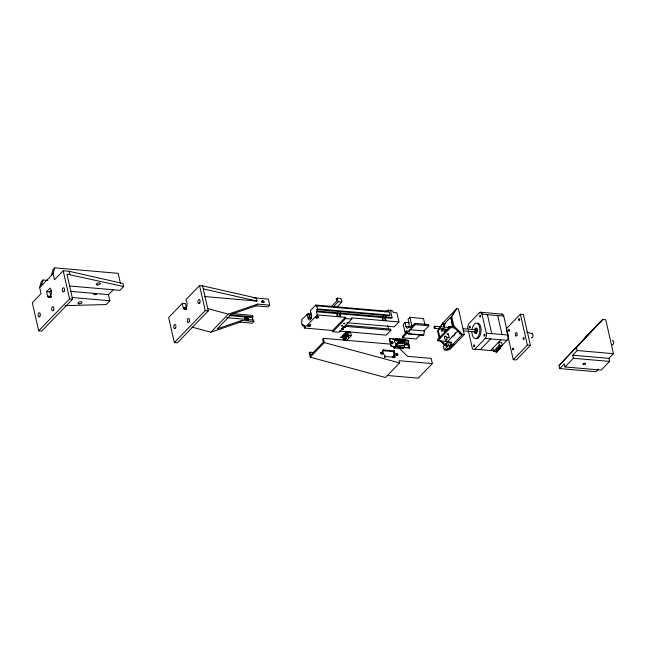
<?xml version="1.0" encoding="UTF-8"?>
<svg xmlns="http://www.w3.org/2000/svg" width="646" height="646" viewBox="0 0 646 646"><rect width="100%" height="100%" fill="white"/><g stroke="black" fill="none" stroke-linecap="round" stroke-linejoin="round"><path stroke-width="0.97" d="M512.787 349.874C515.968 346.078 510.017 350.528 513.618 349.494M518.859 320.077C521.064 320.448 518.237 316.928 518.98 320.311M519.731 319.746L519.529 320.23M409.693 329.831L406.988 332.625L408.805 334.039L409.693 329.831L410.299 329.888L415.305 324.599L428.904 325.778L428.621 324.55L415.031 323.371L410.323 328.233L410.048 327.013L411.728 325.277L413.666 325.447M428.904 325.778L423.913 330.93L424.495 331.115L423.606 335.314L408.805 334.039M396.62 338.48L396.168 339.182L397.613 342.848L398.332 343.365L406.027 343.955L405.736 339.457L396.62 338.48L394.294 340.668L396.176 345.19L404.38 345.545M512.73 348.921L513.239 348.259L513.659 349.042M384.418 311.816L388.601 310.137L388.876 311.356L315.805 305.033L310.435 310.589L311.194 315.644A1.865 0.953 -85.1 0 1 310.678 318.179A1.865 0.953 -85.1 0 1 309.418 317.485L309.361 317.307M311.8 315.692L311.194 315.644L310.435 310.589M444.731 336.477C446.491 334.571 447.113 338.9 446.838 339.941C445.005 341.653 443.447 335.775 445.433 336.671M445.562 340.103L446.919 339.764M447.961 334.305C449.228 333.352 445.958 333.885 447.274 334.434M449.107 337.511L447.726 337.761L449.107 337.511L448.3 333.958M394.884 357.133L394.577 351.836L393.939 351.004L383.732 350.003C381.39 350.6 384.217 355.776 385.807 356.697L394.884 357.133L394.157 357.908M391.541 341.613L392.146 343.737M120.495 283.683L118.145 273.331L54.708 267.84L53.077 273.694L54.466 279.807L63.203 270.787L69.243 271.312L122.942 283.481L123.636 286.541L66.918 274.106L72.61 299.171L41.707 331.099L38.687 330.833L32.3 302.716L41.029 293.688L39.64 287.575L41.271 281.721L42.919 280.025L47.877 280.453M41.287 285.871L42.919 280.025M51.43 275.398L53.061 269.543L54.708 267.84M518.827 319.237L519.021 318.761M405.462 339.941L408.086 340.507L409.168 348.016L391.048 346.353L389.385 339.045L390.063 338.601L396.797 339.19M389.683 338.73L391.048 345.545L391.872 346.248L409.475 347.701L408.215 340.813M245.827 316.217L244.519 317.501L246.457 317.671L247.806 319.447L248.444 318.793L247.176 317.121L247.798 316.282L246.457 317.671M248.444 318.793L247.903 320.303L248.605 319.568L253.62 320.004L253.951 321.466L252.271 323.194L240.191 322.152L210.871 332.205L191.886 327.078M248.605 319.568L226.722 317.679M455.68 332.755L454.041 335.565L451.99 336.566M406.164 343.825L404.178 345.868M409.612 347.572L409.225 347.976M388.601 310.137L391.379 310.379L390.693 311.517L392.074 317.598L391.403 318.292L316.516 311.808L317.21 314.868L304.452 328.055L303.749 325.003L303.079 325.697L302.74 324.179L302.07 324.873L301.367 321.813L302.045 321.119L301.698 319.608L308.465 313.294L309.071 313.342L310.023 317.533A1.865 0.953 -85.1 0 0 311.041 318.421M439.102 337.737L437.649 331.341L442.542 323.283L456.649 308.707L458.458 308.861L464.296 334.547L450.189 349.123L448.372 348.961L450.391 346.886M437.649 331.341L443.213 322.588L444.27 327.231M461.809 335.08L453.161 326.601L451.086 317.461L455.971 309.402M451.086 317.461L456.649 308.707M598.584 369.044L595.992 371.716L559.743 368.583L559.048 365.523L586.939 335.783M574.835 349.211L601.046 321.207M559.048 365.523L602.726 319.471L605.746 319.73L613.458 353.669L608.92 358.36L572.671 355.219L573.365 358.28L564.967 366.952L564.273 363.892L559.743 368.583M316.516 311.808L317.186 311.114L316.847 309.604L317.517 308.901L390.014 315.175L389.32 312.131L316.823 305.849L316.152 306.543L315.805 305.033M390.014 315.175L389.344 315.878L316.847 309.604M39.64 287.575L53.077 273.694M46.762 291.54L50.122 288.076C54.175 293.123 47.739 304.185 46.762 291.54L49.79 291.806L51.131 290.417M38.687 330.833L69.59 298.904L72.61 299.171M95.277 294.762L96.391 293.607L96.601 294.519L93.581 294.261L93.371 293.341M70.834 291.394L108.48 294.649L113.179 289.796M108.48 294.649L109.868 300.77L106.17 304.581L65.084 305.631M123.636 286.541L119.938 290.353L69.388 285.976M182.422 303.289L168.654 317.517L174.347 342.582L177.367 342.84L208.27 310.912L202.569 285.847L199.549 285.589L185.782 299.817C189.795 304.815 183.44 315.983 182.422 303.289L185.442 303.547L186.613 308.425L183.593 308.166M174.347 342.582L205.242 310.653L208.27 310.912M210.871 332.205L228.337 314.158L257.657 304.105L269.737 305.154L268.356 299.066L253.297 297.766M240.191 322.152L241.87 320.416L253.951 321.466M241.87 320.416L217.234 328.862L231.341 314.287L255.977 305.841L257.657 304.105M247.176 317.121L252.19 317.557L252.901 316.831L252.57 315.377L232.705 313.657M269.737 305.154L268.058 306.882L255.977 305.841M331.406 306.511L336.671 301.068L336.259 299.235L337.333 298.121L340.959 298.436L341.791 302.102L336.929 307.116M333.312 306.81L338.165 301.787L341.791 302.102M340.692 313.035L340.022 313.73L340.603 316.298L340.062 316.847L340.046 313.851L340.692 313.035L337.672 312.769L337.026 313.585L337.042 316.588M313.843 352.546L309.935 352.207L309.264 352.902L310.233 357.181L385.509 377.506L399.616 362.931L399.115 360.71L432.344 363.585L431.165 358.385L407.602 356.35L398.953 347.863M390.265 344.116L323.371 338.326L322.701 339.021L323.396 342.073L310.629 355.26L309.935 352.207M332.625 330.494L345.384 317.307L345.667 318.535L332.9 331.721L332.625 330.494L304.452 328.055M310.233 357.181L324.34 342.606L323.371 338.326M341.387 329L344.068 326.222M391.379 310.379L390.935 310.71L392.889 310.879L393.252 312.486L396.878 312.801L398.953 321.942L351.529 317.84L351.804 319.059L339.045 332.254L332.9 331.721M340.87 337.277L343.615 337.139L343.365 337.842L340.87 337.277L343.696 337.495L343.365 337.842M342.485 335.597L345.319 335.823M344.108 333.917L346.95 334.144M343.212 335.226L342.558 336.243L343.357 339.788L344.156 338.972L343.551 334.878L344.318 334.757L345.125 338.302L346.498 336.889M348.307 331.923L349.115 335.476L347.653 336.986L346.191 336.857L345.255 333.11L346.854 331.802L350.479 332.117L351.287 335.662L346.983 340.103L343.357 339.788M340.951 337.64L341.201 336.929M342.566 335.96L342.824 335.25M344.197 334.281L344.447 333.57M345.239 335.46L344.988 336.17M346.862 333.78L346.611 334.491M344.019 338.77L346.28 338.399L344.819 339.917M346.062 336.663L347.661 335.347L351.287 335.662M348.598 338.019L348.662 337.608M386.001 316.952L382.981 316.693L382.311 317.388L382.892 319.956L385.912 320.214L385.331 317.646L386.001 316.952L385.363 317.775L385.379 320.771L385.912 320.214M382.981 316.693L382.343 317.509L382.351 319.512M345.182 325.18L390.628 329.113L390.895 330.276L386.195 335.137L339.368 331.083M398.953 321.942L394.254 326.803L346.829 322.701M409.289 322.758L405.058 322.386L403.209 324.3L405.01 332.214L406.956 332.383M424.923 324.696L423.526 318.535L409.927 317.356L408.078 319.261L409.031 323.452A3.173 1.615 -85.1 0 1 408.143 327.764A3.173 1.615 -85.1 0 1 406.011 326.577L405.058 322.386M389.296 339.215L389.788 338.649M390.063 338.601L389.433 338.997M382.424 350.988L383.401 350.043M382.731 350.738L383.506 350.011M382.836 350.705L383.732 350.003M394.294 340.668L396.345 338.52M394.318 341.088L396.135 339.053M405.01 332.214L406.689 330.477L406.964 331.705L402.264 336.566L402.547 337.785L416.137 338.964L419.876 335.096M395.804 344.835L397.613 342.848M402.547 337.785L407.594 332.682L406.988 332.625M395.853 344.907L397.653 342.921M384.41 356.883L385.081 356.188M404.412 347.064L402.676 348.662L394.302 347.919L393.575 347.411L394.536 346.418M395.901 344.972L397.815 343.131M384.491 356.98L385.161 356.285M393.656 347.516L394.617 346.514M395.966 345.037L397.879 343.188M384.588 357.077L385.258 356.382M393.745 347.605L394.714 346.611M396.103 345.142L397.952 343.236M384.685 357.165L385.355 356.471M393.85 347.693L394.811 346.7M396.176 345.19L398.025 343.276M384.79 357.238L385.468 356.544M393.955 347.766L394.924 346.773M394.068 347.831L395.514 346.345M396.491 345.271L398.332 343.365M394.181 347.887L395.627 346.393M394.302 347.919L395.748 346.434M383.062 350.697L392.784 351.537L393.462 350.843M392.784 351.537L393.697 350.891M393.026 351.585L393.818 350.94M393.148 351.634L393.939 351.004M393.269 351.699L394.052 351.077M393.382 351.771L394.157 351.166M394.956 356.834L394.286 357.529L393.584 351.957L394.262 351.262M393.672 352.062L394.351 351.367M393.753 352.175L394.423 351.481M393.818 352.288L394.488 351.602M393.899 352.53L394.577 351.836M407.691 340.167L407.731 340.749L407.981 340.369M407.465 340.523L407.909 340.313L407.61 340.62M392.235 357.537L394.27 355.445M403.823 345.901L405.672 343.995M404.372 345.61L406.221 343.704M392.994 357.521L394.383 356.075M402.676 348.662L404.113 347.168M402.999 348.646L404.703 347.015M409.168 348.016L409.669 347.451M442.486 328.451L441.275 329.702L441.549 330.93L445.175 331.236M441.549 330.93L443.972 328.426M451.756 316.766L453.831 325.907L453.161 326.601L450.351 326.359L437.584 339.546L437.867 340.765L447.533 341.605L458.418 330.356M437.867 340.765L450.625 327.579L454.501 327.918M449.891 342.049L450.698 345.594L449.228 347.112L451.158 347.088L452.152 345.723L451.344 342.178L447.718 341.863L443.422 346.304L444.23 349.849L447.848 350.164L449.446 348.848L447.864 348.525L446.394 350.043M445.74 344.326L446.709 343.995L446.741 346.151L446.144 346.103L445.74 344.326L446.709 343.995M446.144 346.103L447.113 345.772M446.443 346.127L446.329 343.301M482.11 312.979L479.389 312.745L468.98 323.501A3.876 1.978 -85.1 0 0 467.898 328.774M444.23 349.849L448.526 345.408L452.152 345.723M432.344 363.585L418.237 378.16L386.962 375.455M451.732 345.497L462.479 334.386L464.296 334.547M449.01 348.622L450.383 347.209M449.317 348.654L450.682 347.241M451.812 346.393L452.143 346.046L451.893 346.757L450.278 346.619M453.516 345.085L453.767 344.383L453.516 345.085L451.901 344.94M450.601 348.089L448.994 347.952M468.326 330.671L472.202 347.734A3.876 1.978 -85.1 0 0 474.81 349.187L485.227 338.423A3.876 1.978 -85.1 0 0 486.309 333.158L482.005 314.198A3.876 1.978 -85.1 0 0 479.389 312.745M480.253 349.656L490.661 338.9M520.361 314.222L506.254 328.798L513.271 359.677L516.291 359.943L530.398 345.368L523.381 314.481L520.361 314.222L527.378 345.101L513.271 359.677M490.524 350.544L500.933 339.788M492.874 348.113L493.568 351.174L499.277 345.271L502.297 345.537L501.603 342.477L498.583 342.219L499.277 345.271M500.036 347.483L506.973 340.313A3.876 1.978 -85.1 0 0 508.063 335.04L503.751 316.08A3.876 1.978 -85.1 0 0 501.643 314.247M502.297 345.537L496.588 351.432L493.568 351.174M585.26 337.519L602.726 319.471M572.671 355.219L577.209 350.536L613.458 353.669M608.92 358.36L609.614 361.413L601.224 370.093L564.967 366.952M342.566 325.891C343.236 324.663 340.135 326.141 342.081 326.077M344.609 323.711C345.876 322.758 342.598 323.283 343.914 323.84M496.249 350.447L495.837 350.52M307.076 314.053L308.021 318.244L309.967 317.364M498.05 348.517L498.332 348.226L497.735 348.557M395.715 354.46L397.25 353.895M395.853 355.074L397.387 354.509M346.571 332.593L345.917 333.263M344.052 335.549L343.615 335.145L344.698 334.878M336.259 299.235L336.711 299.235M480.414 312.236L502.168 314.126M482.005 314.198L503.751 316.08M204.475 296.53L256.963 301.076L256.268 298.024L202.569 285.847M263.996 301.997L261.993 301.819L262.696 301.093L263.964 302.756M317.186 311.114L337.672 312.769M340.717 313.157L383.013 316.815M386.033 317.081L392.074 317.598M383.094 317.953L384.782 318.098M340.603 316.298L337.583 316.031L337.002 313.463M309.264 314.247L311.235 314.416M317.21 314.868L345.384 317.307M434.556 326.222L450.335 327.587M463.15 328.693L475.965 329.807M345.667 318.535L351.804 319.059M434.411 328.329L448.219 329.525M463.99 330.889L475.819 331.915M486.309 333.158L508.063 335.04M72.199 297.507L109.868 300.77M406.011 326.577L409.394 326.868M410.048 327.013L411.986 327.175M47.828 296.143L50.881 296.498M183.488 307.884L186.541 308.239M47.901 296.328L50.921 296.587M183.553 308.069L186.573 308.336M47.933 296.417L50.994 296.772M48.014 296.595L51.074 296.934M183.674 308.336L186.734 308.675M48.103 296.748L50.364 296.95M183.755 308.497L186.024 308.691M48.192 296.894L50.509 297.16M183.803 308.57L186.161 308.901M48.288 297.031L50.606 297.281M183.948 308.772L186.266 309.03M48.393 297.144L50.768 297.443M184.045 308.885L186.371 309.135M48.555 297.289L50.824 297.483M184.215 309.038L185.895 309.272M184.449 309.176L186.08 309.345M410.315 329.751L423.913 330.93M229.968 314.844L252.901 316.831M229.265 315.571L245.125 316.944L244.576 318.454L245.423 319.568M345.069 326.311L390.895 330.276M485.227 338.423L506.973 340.313M409.088 333.748L423.889 335.032M303.079 325.697L305.033 325.859M527.378 345.101L530.398 345.368M345.691 333.336L345.255 333.11M392.647 339.166L396.499 339.497M453.767 344.383L451.433 344.528M451.013 344.52L453.847 344.738M474.81 349.187L493.972 350.843M573.365 358.28L609.614 361.413M399.906 347.895L401.747 348.057M397.605 346.595L399.47 346.757M203.264 288.907L256.963 301.076M526.45 332.141L532.183 333.611M207.447 308.522L228.337 314.158M324.34 342.606L399.616 362.931M394.407 347.427L393.947 347.249M453.831 325.907L462.479 334.386M441.735 341.104L445.724 345.012M439.724 340.482L445.046 345.699M49.79 291.806L50.848 296.401M576.515 347.475L577.209 350.536M497.711 315.555L502.015 334.515M487.439 314.667L491.743 333.627M451.013 319.641L450.528 317.501L443.81 324.437L444.295 326.577M451.296 320.86L452.491 326.141M450.351 326.359L450.625 327.579M444.973 329.565L445.377 331.325M447.718 341.863L448.526 345.408M446.111 343.947L446.507 345.723M438.319 330.647L439.983 337.963M415.031 323.371L415.305 324.599M409.927 317.356L411.728 325.277M405.963 344.068L405.971 344.124A1.074 0.783 44.1 0 0 406.302 344.673M396.006 354.274L396.038 354.388A1.074 0.783 44.1 0 0 397.653 355.211A1.074 0.783 44.1 0 0 397.12 353.596A1.074 0.783 44.1 0 0 396.046 354.428M387.705 325.56L388.512 329.113M380.914 352.966L380.938 353.079A1.074 0.783 44.1 0 0 382.553 353.903A1.074 0.783 44.1 0 0 382.02 352.288A1.074 0.783 44.1 0 0 380.946 353.12M346.854 331.802L347.661 335.347M346.062 332.617L346.862 336.162M345.586 332.771L346.393 336.316M337.333 298.121L338.165 301.787M345.586 334.2L346.191 336.857L344.827 338.278L344.019 334.725M343.551 334.878L344.358 338.423M343.349 335.419L344.156 338.972M316.823 305.849L317.517 308.901M308.465 313.294L309.418 317.485M252.19 317.557L252.731 319.94M199.549 285.589L205.242 310.653M69.243 271.312L69.938 274.364M63.203 270.787L69.59 298.904M612.303 340.757A2.116 1.082 -85.1 0 1 613.692 342.711A2.116 1.082 -85.1 0 1 612.037 344.617M405.987 343.575A1.074 0.783 44.1 0 1 407.174 343.389A1.074 0.783 44.1 0 1 407.779 344.673A1.074 0.783 44.1 0 1 406.617 344.916M391.153 341.984A1.074 0.783 44.1 0 1 392.663 342.8A1.074 0.783 44.1 0 1 391.751 343.72M244.616 319.439A1.058 0.767 44.1 0 1 246.344 319.439M262.349 302.659A1.058 0.767 44.1 0 1 261.953 302.28M261.961 301.149A1.058 0.767 44.1 0 1 263.229 301.399A1.058 0.767 44.1 0 1 263.439 302.659M245.052 319.447A1.058 0.767 44.1 0 1 245.351 318.397A1.058 0.767 44.1 0 1 246.586 318.938A1.058 0.767 44.1 0 1 246.546 320.093M447.88 327.958A2.116 1.082 -85.1 0 1 449.027 326.416A2.116 1.082 -85.1 0 1 449.963 327.99M444.634 324.51A1.058 0.541 -85.1 0 1 445.457 323.799M444.739 325.519A1.058 0.541 -85.1 0 1 444.658 325.309M460.404 333.021A1.058 0.541 -85.1 0 1 459.758 333.99L459.629 333.925A1.058 0.541 -85.1 0 1 459.572 332.133M531.844 333.643A2.116 1.082 -85.1 0 1 532.966 336.057A2.116 1.082 -85.1 0 1 531.262 337.527M380.841 352.869A1.074 0.783 44.1 0 1 382.061 354.363M395.643 354.25A1.074 0.783 44.1 0 1 397.153 355.671M311.38 314.772A3.529 1.801 -85.1 0 1 310.395 319.568A3.529 1.801 -85.1 0 1 308.021 318.244M311.679 317.557A1.865 0.953 -85.1 0 1 311.283 318.236M310.395 325.18A1.413 0.646 -12.8 0 1 309.168 325.867A1.413 0.646 -12.8 0 1 307.819 325.721M308.497 324.736A1.413 0.646 -12.8 0 1 308.909 324.599M310.088 324.599A1.413 0.646 -12.8 0 1 310.387 324.776M317.929 316.217A1.413 0.646 -12.8 0 1 318.325 317.024A1.413 0.646 -12.8 0 1 316.508 317.59A1.413 0.646 -12.8 0 1 315.862 316.863M316.831 316.314A1.413 0.646 -12.8 0 1 317.259 316.217M475.173 329.969A1.76 0.896 -85.1 0 1 476.562 329.525A1.76 0.896 -85.1 0 1 476.385 332.214A1.76 0.896 -85.1 0 1 475.052 331.729M477.346 323.242A7.752 3.957 -85.1 0 1 480.681 326.682L481.02 328.499A7.752 3.957 -85.1 0 1 478.888 337.406L477.895 338.294A7.752 3.957 -85.1 0 1 475.836 338.544M476.546 333.675A2.818 1.437 -85.1 0 1 475.658 331.673M475.949 329.541A2.818 1.437 -85.1 0 1 476.91 328.241M475.464 330.324A1.058 0.541 -85.1 0 1 476.223 329.953A1.058 0.541 -85.1 0 1 476.328 331.39A1.058 0.541 -85.1 0 1 475.561 331.769M471.903 331.341A7.752 3.957 -85.1 0 0 471.976 333.328L472.315 335.137A7.752 3.957 -85.1 0 0 476.691 338.189L477.677 337.301A7.752 3.957 -85.1 0 0 479.808 328.394L479.469 326.577A7.752 3.957 -85.1 0 0 475.101 323.525L474.107 324.413A7.752 3.957 -85.1 0 0 472.105 329.331M474.552 330.114A2.818 1.437 -85.1 0 1 476.877 328.564A2.818 1.437 -85.1 0 1 476.562 333.175A2.818 1.437 -85.1 0 1 474.455 331.568M496.564 351.069A3.876 1.978 -85.1 0 1 494.586 351.036M400.665 340.159C401.586 342.566 402.466 338.851 400.665 340.159M403.564 342.114C404.404 344.471 405.446 340.935 403.58 342.049M398.542 341.661C399.446 344.076 400.367 340.377 398.542 341.661M398.994 339.998C399.761 342.364 400.948 338.892 399.002 339.933M400.221 341.807C401.013 344.181 402.135 340.692 400.237 341.734M397.322 339.836C398.154 342.275 399.155 338.633 397.322 339.836M401.901 341.936C402.692 344.366 403.774 340.741 401.901 341.936M402.337 340.272C403.152 342.711 404.21 339.069 402.337 340.272M404.016 340.418C404.808 342.84 405.89 339.223 404.016 340.418M342.202 329.331L343.567 329.169L342.202 329.331M344.391 327.078L345.747 326.908L344.391 327.078M344.35 338.787L345.715 338.617L344.35 338.787M346.539 336.534L347.895 336.364L346.539 336.534M447.638 349.058L448.994 348.888L447.638 349.058M449.818 346.805L451.183 346.636L449.818 346.805M496.58 349.357L497.404 349.26L496.621 349.3M496.047 352.175L496.871 352.07L496.047 352.175M497 351.19L497.816 351.093L497.04 351.133M498.486 347.395L499.301 347.29L498.486 347.395M497.953 350.213L498.769 350.108L497.953 350.213M498.906 349.228L499.721 349.123L498.906 349.228M499.447 346.393L500.254 346.329L499.447 346.393M499.867 348.226L500.666 348.162L499.867 348.226M583.233 363.698L583.047 363.876A1.373 0.63 -12.8 0 0 584.283 364.562A1.373 0.63 -12.8 0 0 585.494 363.432A1.373 0.63 -12.8 0 0 583.233 363.698M64.196 291.039A2.116 1.082 -85.1 0 0 63.599 287.745A2.116 1.082 -85.1 0 0 62.347 290.757A2.116 1.082 -85.1 0 0 64.196 291.039M53.57 309.951A2.116 1.082 -85.1 0 0 52.964 306.648A2.116 1.082 -85.1 0 0 51.712 309.668A2.116 1.082 -85.1 0 0 53.57 309.951M40.02 316.015A2.116 1.074 -85.1 0 0 39.406 312.729A2.116 1.074 -85.1 0 0 38.171 315.757A2.116 1.074 -85.1 0 0 40.02 316.015M78.974 303.83A2.116 0.969 -12.8 0 0 82.058 302.409A2.116 0.969 -12.8 0 0 78.917 302.134A2.116 0.969 -12.8 0 0 78.974 303.83M97.288 284.91A2.116 0.969 -12.8 0 0 100.372 283.481A2.116 0.969 -12.8 0 0 97.231 283.214A2.116 0.969 -12.8 0 0 97.288 284.91M406.286 343.85A1.074 0.783 44.1 0 0 407.892 344.633A1.074 0.783 44.1 0 0 407.36 343.018A1.074 0.783 44.1 0 0 406.286 343.85M391.193 342.541A1.074 0.783 44.1 0 0 392.792 343.325A1.074 0.783 44.1 0 0 392.259 341.71A1.074 0.783 44.1 0 0 391.193 342.541M199.856 302.78A2.116 1.082 -85.1 0 0 199.259 299.486A2.116 1.082 -85.1 0 0 198.007 302.498A2.116 1.082 -85.1 0 0 199.856 302.78M189.221 321.692A2.116 1.082 -85.1 0 0 188.624 318.397A2.116 1.082 -85.1 0 0 187.372 321.409A2.116 1.082 -85.1 0 0 189.221 321.692M175.68 327.756A2.116 1.074 -85.1 0 0 175.066 324.478A2.116 1.074 -85.1 0 0 173.822 327.498A2.116 1.074 -85.1 0 0 175.68 327.756M262.155 301.682A1.058 0.767 44.1 0 0 263.754 302.328A1.058 0.767 44.1 0 0 263.1 300.745A1.058 0.767 44.1 0 0 262.155 301.682M509.161 330.93A0.953 0.484 -85.1 0 0 509.056 329.339A0.953 0.484 -85.1 0 0 508.378 330.494A0.953 0.484 -85.1 0 0 509.161 330.93M523.882 339.126A0.953 0.484 -85.1 0 0 523.769 337.535A0.953 0.484 -85.1 0 0 523.098 338.69A0.953 0.484 -85.1 0 0 523.882 339.126M516.881 335.395A1.76 0.896 -85.1 0 0 516.437 332.601A1.76 0.896 -85.1 0 0 515.355 335.048A1.76 0.896 -85.1 0 0 516.881 335.395M308.546 326.529A1.413 0.646 -12.8 0 0 310.597 325.584A1.413 0.646 -12.8 0 0 308.505 325.398A1.413 0.646 -12.8 0 0 308.546 326.529M316.605 318.203A1.413 0.646 -12.8 0 0 318.656 317.251A1.413 0.646 -12.8 0 0 316.564 317.073A1.413 0.646 -12.8 0 0 316.605 318.203M480.454 316.782A0.953 0.484 -85.1 0 0 480.341 315.191A0.953 0.484 -85.1 0 0 479.671 316.346A0.953 0.484 -85.1 0 0 480.454 316.782M470.038 327.538A0.953 0.484 -85.1 0 0 469.933 325.947A0.953 0.484 -85.1 0 0 469.254 327.102A0.953 0.484 -85.1 0 0 470.038 327.538M474.414 346.369A0.953 0.484 -85.1 0 0 474.156 344.875A0.953 0.484 -85.1 0 0 473.583 346.224A0.953 0.484 -85.1 0 0 474.414 346.369M484.758 335.742A0.953 0.484 -85.1 0 0 484.653 334.152A0.953 0.484 -85.1 0 0 483.975 335.306A0.953 0.484 -85.1 0 0 484.758 335.742M434.815 328.023A1.058 0.541 -85.1 0 0 434.693 326.254A1.058 0.541 -85.1 0 0 433.942 327.538A1.058 0.541 -85.1 0 0 434.815 328.023"/></g></svg>
